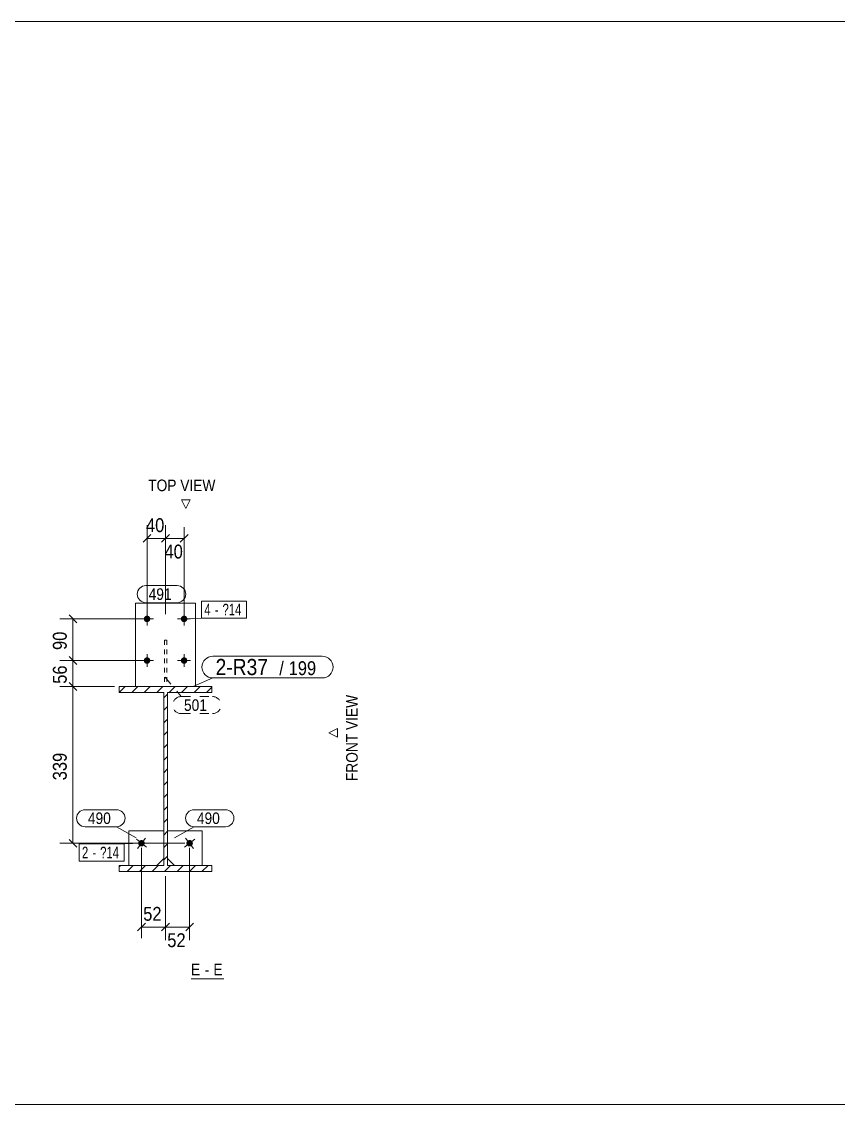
# Model space of a CAD drawing. Header units: millimetres. Extents: x 2 to 1174, y 1 to 825.
# Drawn here: x 697.5 to 874, y 5 to 239 of the extents above; entities that cross this region are included whole.
import ezdxf

# ---------------------------------------------------------------- set-up
doc = ezdxf.new("R2010")
doc.units = ezdxf.units.MM
for name, pattern in [('XKITLINE00', [0]), ('XKITLINE01', [4, 1, -1, 1, -1]), ('XKITLINE02', [4, 2, -2])]:
    doc.linetypes.add(name, pattern=pattern)
for name, color, linetype, lineweight in [('Bolt', 3, 'Continuous', 0), ('BoltMark', 7, 'Continuous', 0), ('Dimensions', 7, 'Continuous', 0), ('DrawingSheet', 5, 'Continuous', 0), ('OtherObjectType', 7, 'Continuous', 0), ('Part', 2, 'Continuous', 0), ('PartMark', 7, 'Continuous', 0)]:
    doc.layers.add(name, color=color, linetype=linetype, lineweight=lineweight)
doc.styles.add('ARIAL', font='ARIAL.TTF')
doc.styles.add('ARIAL_NARROW', font='ARIALN.TTF')

# ---------------------------------------------------------------- blocks, each defined once
blk = doc.blocks.new('*A5')
at = {"layer": 'Part', "color": 7, "linetype": 'XKITLINE00', "lineweight": 0}
for p, q in [((718.63, 94.03), (719.93, 95.33)), ((718.63, 94.03), (718.63, 94.03)), ((721.32, 94.03), (722.62, 95.33)), ((724.02, 94.03), (725.32, 95.33)), ((726.71, 94.03), (728.01, 95.33)), ((728.23, 92.85), (729.03, 93.65)), ((729.41, 94.03), (730.71, 95.33)), ((732.1, 94.03), (733.4, 95.33)), ((734.79, 94.03), (736.09, 95.33)), ((737.49, 94.03), (738.63, 95.17)), ((728.23, 90.16), (729.03, 90.96)), ((728.23, 87.46), (729.03, 88.26)), ((728.23, 84.77), (729.03, 85.57)), ((728.23, 82.07), (729.03, 82.87)), ((728.23, 79.38), (729.03, 80.18)), ((728.23, 76.68), (729.03, 77.48)), ((728.23, 73.99), (729.03, 74.79)), ((728.23, 71.3), (729.03, 72.1)), ((728.23, 68.6), (729.03, 69.4)), ((728.23, 65.91), (729.03, 66.71)), ((728.23, 63.21), (729.03, 64.01)), ((728.23, 60.52), (729.03, 61.32)), ((728.23, 57.83), (729.03, 58.63)), ((718.63, 56.31), (718.95, 56.63)), ((720.34, 55.33), (721.64, 56.63)), ((723.03, 55.33), (724.33, 56.63)), ((725.73, 55.33), (727.03, 56.63)), ((728.42, 55.33), (729.72, 56.63)), ((731.12, 55.33), (732.42, 56.63)), ((733.81, 55.33), (735.11, 56.63)), ((736.5, 55.33), (737.8, 56.63))]:
    blk.add_line(p, q, dxfattribs=at)
blk = doc.blocks.new('*A179')
at = {"layer": 'Bolt'}
blk.add_hatch(color=3, dxfattribs=at).paths.add_polyline_path([(733.43, 62), (733.46, 62.02), (733.48, 62.04), (733.52, 62.05), (733.55, 62.07), (733.58, 62.08), (733.61, 62.09), (733.64, 62.1), (733.68, 62.11), (733.71, 62.12), (733.74, 62.12), (733.78, 62.12), (733.81, 62.13), (733.85, 62.13), (733.88, 62.12), (733.92, 62.12), (733.95, 62.11), (733.98, 62.11), (734.02, 62.1), (734.05, 62.09), (734.08, 62.08), (734.11, 62.06), (734.14, 62.05), (734.17, 62.03), (734.2, 62.02), (734.23, 62), (734.26, 61.98), (734.29, 61.95), (734.31, 61.93), (734.34, 61.91), (734.36, 61.88), (734.38, 61.86), (734.4, 61.83), (734.42, 61.8), (734.44, 61.77), (734.45, 61.74), (734.47, 61.71), (734.48, 61.68), (734.49, 61.64), (734.5, 61.61), (734.51, 61.58), (734.52, 61.54), (734.52, 61.51), (734.53, 61.48), (734.53, 61.44), (734.53, 61.41), (734.53, 61.37), (734.52, 61.34), (734.52, 61.3), (734.51, 61.27), (734.5, 61.24), (734.49, 61.2), (734.48, 61.17), (734.47, 61.14), (734.45, 61.11), (734.44, 61.08), (734.42, 61.05), (734.4, 61.02), (734.38, 60.99), (734.36, 60.97), (734.33, 60.94), (734.31, 60.92), (734.29, 60.89), (734.26, 60.87), (734.23, 60.85), (734.2, 60.83), (734.17, 60.82), (734.14, 60.8), (734.11, 60.78), (734.08, 60.77), (734.05, 60.76), (734.01, 60.75), (733.98, 60.74), (733.95, 60.74), (733.91, 60.73), (733.88, 60.73), (733.84, 60.73), (733.81, 60.73), (733.78, 60.73), (733.74, 60.73), (733.71, 60.74), (733.67, 60.74), (733.64, 60.75), (733.61, 60.76), (733.58, 60.77), (733.54, 60.79), (733.51, 60.8), (733.48, 60.82), (733.45, 60.83), (733.42, 60.85), (733.4, 60.87), (733.37, 60.9), (733.35, 60.92), (733.32, 60.94), (733.3, 60.97), (733.28, 61), (733.26, 61.02), (733.24, 61.05), (733.22, 61.08), (733.2, 61.11), (733.19, 61.14), (733.18, 61.17), (733.16, 61.21), (733.15, 61.24), (733.15, 61.27), (733.14, 61.31), (733.13, 61.34), (733.13, 61.38), (733.13, 61.41), (733.13, 61.44), (733.13, 61.48), (733.13, 61.51), (733.14, 61.55), (733.15, 61.58), (733.15, 61.61), (733.16, 61.65), (733.18, 61.68), (733.19, 61.71), (733.2, 61.74), (733.22, 61.77), (733.24, 61.8), (733.26, 61.83), (733.28, 61.86), (733.3, 61.88), (733.32, 61.91), (733.35, 61.93), (733.37, 61.96), (733.4, 61.98)], flags=17)
at = {"layer": 'Bolt', "color": 3, "linetype": 'XKITLINE00', "lineweight": 0}
for p, q in [((732.72, 60.57), (734.93, 62.28)), ((732.97, 62.53), (734.69, 60.32))]:
    blk.add_line(p, q, dxfattribs=at)
blk = doc.blocks.new('*A180')
at = {"layer": 'Bolt'}
for points in [[(725.33, 109.89), (725.33, 109.86), (725.32, 109.82), (725.32, 109.79), (725.31, 109.76), (725.3, 109.72), (725.29, 109.69), (725.28, 109.66), (725.26, 109.63), (725.25, 109.6), (725.23, 109.57), (725.21, 109.54), (725.19, 109.51), (725.17, 109.48), (725.15, 109.46), (725.12, 109.43), (725.1, 109.41), (725.07, 109.38), (725.05, 109.36), (725.02, 109.34), (724.99, 109.33), (724.96, 109.31), (724.93, 109.29), (724.9, 109.28), (724.86, 109.27), (724.83, 109.26), (724.8, 109.25), (724.77, 109.24), (724.73, 109.23), (724.7, 109.23), (724.66, 109.23), (724.63, 109.23), (724.59, 109.23), (724.56, 109.23), (724.53, 109.23), (724.49, 109.24), (724.46, 109.25), (724.43, 109.26), (724.39, 109.27), (724.36, 109.28), (724.33, 109.29), (724.3, 109.31), (724.27, 109.33), (724.24, 109.34), (724.21, 109.36), (724.18, 109.38), (724.16, 109.41), (724.13, 109.43), (724.11, 109.46), (724.09, 109.48), (724.07, 109.51), (724.05, 109.54), (724.03, 109.57), (724.01, 109.6), (724, 109.63), (723.98, 109.66), (723.97, 109.69), (723.96, 109.72), (723.95, 109.76), (723.94, 109.79), (723.94, 109.82), (723.93, 109.86), (723.93, 109.89), (723.93, 109.93), (723.93, 109.96), (723.93, 109.99), (723.94, 110.03), (723.94, 110.06), (723.95, 110.1), (723.96, 110.13), (723.97, 110.16), (723.98, 110.19), (724, 110.22), (724.01, 110.26), (724.03, 110.29), (724.05, 110.31), (724.07, 110.34), (724.09, 110.37), (724.11, 110.4), (724.13, 110.42), (724.16, 110.44), (724.18, 110.47), (724.21, 110.49), (724.24, 110.51), (724.27, 110.53), (724.3, 110.54), (724.33, 110.56), (724.36, 110.57), (724.39, 110.58), (724.43, 110.6), (724.46, 110.6), (724.49, 110.61), (724.53, 110.62), (724.56, 110.62), (724.59, 110.62), (724.63, 110.63), (724.66, 110.62), (724.7, 110.62), (724.73, 110.62), (724.77, 110.61), (724.8, 110.6), (724.83, 110.6), (724.86, 110.58), (724.9, 110.57), (724.93, 110.56), (724.96, 110.54), (724.99, 110.53), (725.02, 110.51), (725.05, 110.49), (725.07, 110.47), (725.1, 110.44), (725.12, 110.42), (725.15, 110.4), (725.17, 110.37), (725.19, 110.34), (725.21, 110.31), (725.23, 110.29), (725.25, 110.26), (725.26, 110.22), (725.28, 110.19), (725.29, 110.16), (725.3, 110.13), (725.31, 110.1), (725.32, 110.06), (725.32, 110.03), (725.33, 109.99), (725.33, 109.96), (725.33, 109.93)], [(733.33, 109.89), (733.33, 109.86), (733.32, 109.82), (733.32, 109.79), (733.31, 109.76), (733.3, 109.72), (733.29, 109.69), (733.28, 109.66), (733.26, 109.63), (733.25, 109.6), (733.23, 109.57), (733.21, 109.54), (733.19, 109.51), (733.17, 109.48), (733.15, 109.46), (733.12, 109.43), (733.1, 109.41), (733.07, 109.38), (733.05, 109.36), (733.02, 109.34), (732.99, 109.33), (732.96, 109.31), (732.93, 109.29), (732.9, 109.28), (732.86, 109.27), (732.83, 109.26), (732.8, 109.25), (732.77, 109.24), (732.73, 109.23), (732.7, 109.23), (732.66, 109.23), (732.63, 109.23), (732.59, 109.23), (732.56, 109.23), (732.53, 109.23), (732.49, 109.24), (732.46, 109.25), (732.43, 109.26), (732.39, 109.27), (732.36, 109.28), (732.33, 109.29), (732.3, 109.31), (732.27, 109.33), (732.24, 109.34), (732.21, 109.36), (732.18, 109.38), (732.16, 109.41), (732.13, 109.43), (732.11, 109.46), (732.09, 109.48), (732.07, 109.51), (732.05, 109.54), (732.03, 109.57), (732.01, 109.6), (732, 109.63), (731.98, 109.66), (731.97, 109.69), (731.96, 109.72), (731.95, 109.76), (731.94, 109.79), (731.94, 109.82), (731.93, 109.86), (731.93, 109.89), (731.93, 109.93), (731.93, 109.96), (731.93, 109.99), (731.94, 110.03), (731.94, 110.06), (731.95, 110.1), (731.96, 110.13), (731.97, 110.16), (731.98, 110.19), (732, 110.22), (732.01, 110.26), (732.03, 110.29), (732.05, 110.31), (732.07, 110.34), (732.09, 110.37), (732.11, 110.4), (732.13, 110.42), (732.16, 110.44), (732.18, 110.47), (732.21, 110.49), (732.24, 110.51), (732.27, 110.53), (732.3, 110.54), (732.33, 110.56), (732.36, 110.57), (732.39, 110.58), (732.43, 110.6), (732.46, 110.6), (732.49, 110.61), (732.53, 110.62), (732.56, 110.62), (732.59, 110.62), (732.63, 110.63), (732.66, 110.62), (732.7, 110.62), (732.73, 110.62), (732.77, 110.61), (732.8, 110.6), (732.83, 110.6), (732.86, 110.58), (732.9, 110.57), (732.93, 110.56), (732.96, 110.54), (732.99, 110.53), (733.02, 110.51), (733.05, 110.49), (733.07, 110.47), (733.1, 110.44), (733.12, 110.42), (733.15, 110.4), (733.17, 110.37), (733.19, 110.34), (733.21, 110.31), (733.23, 110.29), (733.25, 110.26), (733.26, 110.22), (733.28, 110.19), (733.29, 110.16), (733.3, 110.13), (733.31, 110.1), (733.32, 110.06), (733.32, 110.03), (733.33, 109.99), (733.33, 109.96), (733.33, 109.93)], [(725.33, 100.89), (725.33, 100.86), (725.32, 100.82), (725.32, 100.79), (725.31, 100.76), (725.3, 100.72), (725.29, 100.69), (725.28, 100.66), (725.26, 100.63), (725.25, 100.6), (725.23, 100.57), (725.21, 100.54), (725.19, 100.51), (725.17, 100.48), (725.15, 100.46), (725.12, 100.43), (725.1, 100.41), (725.07, 100.38), (725.05, 100.36), (725.02, 100.34), (724.99, 100.33), (724.96, 100.31), (724.93, 100.29), (724.9, 100.28), (724.86, 100.27), (724.83, 100.26), (724.8, 100.25), (724.77, 100.24), (724.73, 100.23), (724.7, 100.23), (724.66, 100.23), (724.63, 100.23), (724.59, 100.23), (724.56, 100.23), (724.53, 100.23), (724.49, 100.24), (724.46, 100.25), (724.43, 100.26), (724.39, 100.27), (724.36, 100.28), (724.33, 100.29), (724.3, 100.31), (724.27, 100.33), (724.24, 100.34), (724.21, 100.36), (724.18, 100.38), (724.16, 100.41), (724.13, 100.43), (724.11, 100.46), (724.09, 100.48), (724.07, 100.51), (724.05, 100.54), (724.03, 100.57), (724.01, 100.6), (724, 100.63), (723.98, 100.66), (723.97, 100.69), (723.96, 100.72), (723.95, 100.76), (723.94, 100.79), (723.94, 100.82), (723.93, 100.86), (723.93, 100.89), (723.93, 100.93), (723.93, 100.96), (723.93, 100.99), (723.94, 101.03), (723.94, 101.06), (723.95, 101.1), (723.96, 101.13), (723.97, 101.16), (723.98, 101.19), (724, 101.22), (724.01, 101.26), (724.03, 101.29), (724.05, 101.31), (724.07, 101.34), (724.09, 101.37), (724.11, 101.4), (724.13, 101.42), (724.16, 101.44), (724.18, 101.47), (724.21, 101.49), (724.24, 101.51), (724.27, 101.53), (724.3, 101.54), (724.33, 101.56), (724.36, 101.57), (724.39, 101.58), (724.43, 101.6), (724.46, 101.6), (724.49, 101.61), (724.53, 101.62), (724.56, 101.62), (724.59, 101.62), (724.63, 101.63), (724.66, 101.62), (724.7, 101.62), (724.73, 101.62), (724.77, 101.61), (724.8, 101.6), (724.83, 101.6), (724.86, 101.58), (724.9, 101.57), (724.93, 101.56), (724.96, 101.54), (724.99, 101.53), (725.02, 101.51), (725.05, 101.49), (725.07, 101.47), (725.1, 101.44), (725.12, 101.42), (725.15, 101.4), (725.17, 101.37), (725.19, 101.34), (725.21, 101.31), (725.23, 101.29), (725.25, 101.26), (725.26, 101.22), (725.28, 101.19), (725.29, 101.16), (725.3, 101.13), (725.31, 101.1), (725.32, 101.06), (725.32, 101.03), (725.33, 100.99), (725.33, 100.96), (725.33, 100.93)], [(733.33, 100.89), (733.33, 100.86), (733.32, 100.82), (733.32, 100.79), (733.31, 100.76), (733.3, 100.72), (733.29, 100.69), (733.28, 100.66), (733.26, 100.63), (733.25, 100.6), (733.23, 100.57), (733.21, 100.54), (733.19, 100.51), (733.17, 100.48), (733.15, 100.46), (733.12, 100.43), (733.1, 100.41), (733.07, 100.38), (733.05, 100.36), (733.02, 100.34), (732.99, 100.33), (732.96, 100.31), (732.93, 100.29), (732.9, 100.28), (732.86, 100.27), (732.83, 100.26), (732.8, 100.25), (732.77, 100.24), (732.73, 100.23), (732.7, 100.23), (732.66, 100.23), (732.63, 100.23), (732.59, 100.23), (732.56, 100.23), (732.53, 100.23), (732.49, 100.24), (732.46, 100.25), (732.43, 100.26), (732.39, 100.27), (732.36, 100.28), (732.33, 100.29), (732.3, 100.31), (732.27, 100.33), (732.24, 100.34), (732.21, 100.36), (732.18, 100.38), (732.16, 100.41), (732.13, 100.43), (732.11, 100.46), (732.09, 100.48), (732.07, 100.51), (732.05, 100.54), (732.03, 100.57), (732.01, 100.6), (732, 100.63), (731.98, 100.66), (731.97, 100.69), (731.96, 100.72), (731.95, 100.76), (731.94, 100.79), (731.94, 100.82), (731.93, 100.86), (731.93, 100.89), (731.93, 100.93), (731.93, 100.96), (731.93, 100.99), (731.94, 101.03), (731.94, 101.06), (731.95, 101.1), (731.96, 101.13), (731.97, 101.16), (731.98, 101.19), (732, 101.22), (732.01, 101.26), (732.03, 101.29), (732.05, 101.31), (732.07, 101.34), (732.09, 101.37), (732.11, 101.4), (732.13, 101.42), (732.16, 101.44), (732.18, 101.47), (732.21, 101.49), (732.24, 101.51), (732.27, 101.53), (732.3, 101.54), (732.33, 101.56), (732.36, 101.57), (732.39, 101.58), (732.43, 101.6), (732.46, 101.6), (732.49, 101.61), (732.53, 101.62), (732.56, 101.62), (732.59, 101.62), (732.63, 101.63), (732.66, 101.62), (732.7, 101.62), (732.73, 101.62), (732.77, 101.61), (732.8, 101.6), (732.83, 101.6), (732.86, 101.58), (732.9, 101.57), (732.93, 101.56), (732.96, 101.54), (732.99, 101.53), (733.02, 101.51), (733.05, 101.49), (733.07, 101.47), (733.1, 101.44), (733.12, 101.42), (733.15, 101.4), (733.17, 101.37), (733.19, 101.34), (733.21, 101.31), (733.23, 101.29), (733.25, 101.26), (733.26, 101.22), (733.28, 101.19), (733.29, 101.16), (733.3, 101.13), (733.31, 101.1), (733.32, 101.06), (733.32, 101.03), (733.33, 100.99), (733.33, 100.96), (733.33, 100.93)]]:
    blk.add_hatch(color=3, dxfattribs=at).paths.add_polyline_path(points, flags=17)
at = {"layer": 'Bolt', "color": 3, "linetype": 'XKITLINE00', "lineweight": 0}
for p, q in [((724.63, 111.33), (724.63, 108.53)), ((732.63, 111.33), (732.63, 108.53)), ((726.03, 109.93), (723.23, 109.93)), ((734.03, 109.93), (731.23, 109.93)), ((726.03, 100.93), (723.23, 100.93)), ((724.63, 102.33), (724.63, 99.53)), ((734.03, 100.93), (731.23, 100.93)), ((732.63, 102.33), (732.63, 99.53))]:
    blk.add_line(p, q, dxfattribs=at)
blk = doc.blocks.new('*A181')
at = {"layer": 'Bolt'}
blk.add_hatch(color=3, dxfattribs=at).paths.add_polyline_path([(722.97, 60.89), (722.95, 60.92), (722.92, 60.94), (722.9, 60.97), (722.88, 60.99), (722.86, 61.02), (722.84, 61.05), (722.82, 61.08), (722.8, 61.11), (722.79, 61.14), (722.78, 61.17), (722.76, 61.2), (722.75, 61.24), (722.75, 61.27), (722.74, 61.3), (722.73, 61.34), (722.73, 61.37), (722.73, 61.41), (722.73, 61.44), (722.73, 61.48), (722.73, 61.51), (722.74, 61.54), (722.75, 61.58), (722.75, 61.61), (722.76, 61.64), (722.78, 61.68), (722.79, 61.71), (722.8, 61.74), (722.82, 61.77), (722.84, 61.8), (722.86, 61.83), (722.88, 61.86), (722.9, 61.88), (722.92, 61.91), (722.95, 61.93), (722.97, 61.95), (723, 61.98), (723.02, 62), (723.05, 62.02), (723.08, 62.03), (723.11, 62.05), (723.14, 62.06), (723.18, 62.08), (723.21, 62.09), (723.24, 62.1), (723.27, 62.11), (723.31, 62.11), (723.34, 62.12), (723.38, 62.12), (723.41, 62.13), (723.44, 62.13), (723.48, 62.12), (723.51, 62.12), (723.55, 62.12), (723.58, 62.11), (723.61, 62.1), (723.65, 62.09), (723.68, 62.08), (723.71, 62.07), (723.74, 62.05), (723.77, 62.04), (723.8, 62.02), (723.83, 62), (723.86, 61.98), (723.89, 61.96), (723.91, 61.93), (723.93, 61.91), (723.96, 61.88), (723.98, 61.86), (724, 61.83), (724.02, 61.8), (724.04, 61.77), (724.05, 61.74), (724.07, 61.71), (724.08, 61.68), (724.09, 61.65), (724.1, 61.61), (724.11, 61.58), (724.12, 61.55), (724.12, 61.51), (724.13, 61.48), (724.13, 61.44), (724.13, 61.41), (724.13, 61.38), (724.12, 61.34), (724.12, 61.31), (724.11, 61.27), (724.1, 61.24), (724.09, 61.21), (724.08, 61.17), (724.07, 61.14), (724.05, 61.11), (724.04, 61.08), (724.02, 61.05), (724, 61.02), (723.98, 61), (723.96, 60.97), (723.94, 60.94), (723.91, 60.92), (723.89, 60.9), (723.86, 60.87), (723.83, 60.85), (723.8, 60.83), (723.77, 60.82), (723.74, 60.8), (723.71, 60.79), (723.68, 60.77), (723.65, 60.76), (723.62, 60.75), (723.58, 60.74), (723.55, 60.74), (723.52, 60.73), (723.48, 60.73), (723.45, 60.73), (723.41, 60.73), (723.38, 60.73), (723.34, 60.73), (723.31, 60.74), (723.28, 60.74), (723.24, 60.75), (723.21, 60.76), (723.18, 60.77), (723.15, 60.78), (723.12, 60.8), (723.08, 60.82), (723.06, 60.83), (723.03, 60.85), (723, 60.87)], flags=17)
at = {"layer": 'Bolt', "color": 3, "linetype": 'XKITLINE00', "lineweight": 0}
for p, q in [((724.53, 60.57), (722.32, 62.28)), ((722.57, 60.32), (724.29, 62.53))]:
    blk.add_line(p, q, dxfattribs=at)
blk = doc.blocks.new('*A182')
at = {"layer": 'Part', "color": 2, "linetype": 'XKITLINE00', "lineweight": 0}
for p, q in [((718.63, 94.03), (718.63, 95.33)), ((718.63, 95.33), (738.63, 95.33)), ((728.23, 94.03), (718.63, 94.03)), ((728.23, 56.63), (728.23, 94.03)), ((738.63, 94.03), (729.03, 94.03)), ((729.03, 94.03), (729.03, 56.63)), ((738.63, 95.33), (738.63, 94.03)), ((718.63, 55.33), (718.63, 56.63)), ((718.63, 56.63), (728.23, 56.63)), ((729.03, 56.63), (738.63, 56.63)), ((738.63, 56.63), (738.63, 55.33)), ((738.63, 55.33), (718.63, 55.33))]:
    blk.add_line(p, q, dxfattribs=at)
blk = doc.blocks.new('*A183')
at = {"layer": 'Part', "color": 2, "linetype": 'XKITLINE00', "lineweight": 0}
for p, q in [((729.03, 64.13), (736.53, 64.13)), ((736.53, 64.13), (736.53, 56.63)), ((730.53, 56.63), (729.03, 58.13))]:
    blk.add_line(p, q, dxfattribs=at)
at = {"layer": 'Part', "color": 7, "linetype": 'XKITLINE01', "lineweight": 0}
for p, q in [((729.03, 58.13), (729.03, 64.13)), ((736.53, 56.63), (730.53, 56.63))]:
    blk.add_line(p, q, dxfattribs=at)
blk = doc.blocks.new('*A184')
at = {"layer": 'Part', "color": 2, "linetype": 'XKITLINE00', "lineweight": 0}
for p, q in [((722.13, 95.33), (722.13, 113.33)), ((722.13, 113.33), (735.13, 113.33)), ((735.13, 95.33), (735.13, 113.33))]:
    blk.add_line(p, q, dxfattribs=at)
at = {"layer": 'Part', "color": 7, "linetype": 'XKITLINE01', "lineweight": 0}
blk.add_line((722.13, 95.33), (735.13, 95.33), dxfattribs=at)
blk = doc.blocks.new('*A185')
at = {"layer": 'Part', "color": 2, "linetype": 'XKITLINE00', "lineweight": 0}
for p, q in [((728.23, 64.13), (720.73, 64.13)), ((720.73, 64.13), (720.73, 56.63)), ((726.73, 56.63), (728.23, 58.13))]:
    blk.add_line(p, q, dxfattribs=at)
at = {"layer": 'Part', "color": 7, "linetype": 'XKITLINE01', "lineweight": 0}
for p, q in [((728.23, 58.13), (728.23, 64.13)), ((720.73, 56.63), (726.73, 56.63))]:
    blk.add_line(p, q, dxfattribs=at)
blk = doc.blocks.new('*A186')
at = {"layer": 'Part', "color": 7, "linetype": 'XKITLINE01', "lineweight": 0}
for p, q in [((728.88, 105.33), (728.38, 105.33)), ((728.38, 105.33), (728.38, 95.33)), ((728.88, 105.33), (728.88, 95.33)), ((728.88, 95.33), (728.38, 95.33))]:
    blk.add_line(p, q, dxfattribs=at)
blk = doc.blocks.new('*A187')
at = {"layer": 'DrawingSheet', "color": 5, "linetype": 'XKITLINE00', "lineweight": 0}
blk.add_line((5, 5), (1174, 5), dxfattribs=at)
blk = doc.blocks.new('*A195')
at = {"layer": 'Dimensions', "color": 7, "linetype": 'XKITLINE00', "lineweight": 0}
blk.add_line((104.06, 239.01), (1002.21, 239.01), dxfattribs=at)
blk = doc.blocks.new('*A412')
at = {"layer": 'Dimensions', "color": 7, "linetype": 'XKITLINE00', "lineweight": 0}
for p, q in [((723.43, 60.43), (723.43, 40.93)), ((728.63, 54.33), (728.63, 40.93)), ((724.28, 44.17), (722.58, 42.48)), ((723.43, 43.33), (728.63, 43.33)), ((729.48, 44.17), (727.78, 42.48))]:
    blk.add_line(p, q, dxfattribs=at)
at = {"layer": 'Dimensions', "color": 3}
for p in [(723.43, 43.33), (728.63, 43.33)]:
    blk.add_point(p, dxfattribs=at)
at = {"layer": 'Dimensions', "color": 3, "style": 'ARIAL', "width": 0.85}
blk.add_text('52', height=3, dxfattribs=at).set_placement((723.8, 44.68))
blk = doc.blocks.new('*A413')
at = {"layer": 'Dimensions', "color": 7, "linetype": 'XKITLINE00', "lineweight": 0}
for p, q in [((733.83, 60.43), (733.83, 40.48)), ((728.63, 54.33), (728.63, 40.48)), ((729.48, 44.17), (727.78, 42.48)), ((728.63, 43.33), (733.83, 43.33)), ((734.68, 44.17), (732.98, 42.48))]:
    blk.add_line(p, q, dxfattribs=at)
at = {"layer": 'Dimensions', "color": 3}
for p in [(728.63, 43.33), (733.83, 43.33)]:
    blk.add_point(p, dxfattribs=at)
at = {"layer": 'Dimensions', "color": 3, "style": 'ARIAL', "width": 0.85}
blk.add_text('52', height=3, dxfattribs=at).set_placement((729, 38.98))
blk = doc.blocks.new('*A414')
at = {"layer": 'Dimensions', "color": 7, "linetype": 'XKITLINE00', "lineweight": 0}
for p, q in [((724.63, 110.93), (724.63, 130.18)), ((728.63, 110.93), (728.63, 130.18)), ((725.48, 128.17), (723.78, 126.48)), ((724.63, 127.33), (728.63, 127.33)), ((729.48, 128.17), (727.78, 126.48))]:
    blk.add_line(p, q, dxfattribs=at)
at = {"layer": 'Dimensions', "color": 3}
for p in [(724.63, 127.33), (728.63, 127.33)]:
    blk.add_point(p, dxfattribs=at)
at = {"layer": 'Dimensions', "color": 3, "style": 'ARIAL', "width": 0.85}
blk.add_text('40', height=3, dxfattribs=at).set_placement((724.4, 128.68))
blk = doc.blocks.new('*A415')
at = {"layer": 'Dimensions', "color": 7, "linetype": 'XKITLINE00', "lineweight": 0}
for p, q in [((728.63, 110.93), (728.63, 129.73)), ((732.63, 110.93), (732.63, 129.73)), ((729.48, 128.17), (727.78, 126.48)), ((728.63, 127.33), (732.63, 127.33)), ((733.48, 128.17), (731.78, 126.48))]:
    blk.add_line(p, q, dxfattribs=at)
at = {"layer": 'Dimensions', "color": 3}
for p in [(728.63, 127.33), (732.63, 127.33)]:
    blk.add_point(p, dxfattribs=at)
at = {"layer": 'Dimensions', "color": 3, "style": 'ARIAL', "width": 0.85}
blk.add_text('40', height=3, dxfattribs=at).set_placement((728.4, 122.98))
blk = doc.blocks.new('*A416')
at = {"layer": 'Dimensions', "color": 7, "linetype": 'XKITLINE00', "lineweight": 0}
for p, q in [((707.78, 96.17), (709.48, 94.48)), ((717.63, 95.33), (705.78, 95.33)), ((708.63, 61.43), (708.63, 95.33)), ((732.83, 61.43), (705.78, 61.43)), ((707.78, 62.27), (709.48, 60.58))]:
    blk.add_line(p, q, dxfattribs=at)
at = {"layer": 'Dimensions', "color": 3}
for p in [(708.63, 95.33), (708.63, 61.43)]:
    blk.add_point(p, dxfattribs=at)
at = {"layer": 'Dimensions', "color": 3, "style": 'ARIAL', "width": 0.85}
blk.add_text('339', height=3, rotation=90.0002, dxfattribs=at).set_placement((707.28, 75.04))
blk = doc.blocks.new('*A417')
at = {"layer": 'Dimensions', "color": 7, "linetype": 'XKITLINE00', "lineweight": 0}
for p, q in [((723.63, 100.93), (705.78, 100.93)), ((707.78, 101.77), (709.48, 100.08)), ((708.63, 95.33), (708.63, 100.93)), ((707.78, 96.17), (709.48, 94.48)), ((717.63, 95.33), (705.78, 95.33))]:
    blk.add_line(p, q, dxfattribs=at)
at = {"layer": 'Dimensions', "color": 3}
for p in [(708.63, 100.93), (708.63, 95.33)]:
    blk.add_point(p, dxfattribs=at)
at = {"layer": 'Dimensions', "color": 3, "style": 'ARIAL', "width": 0.85}
blk.add_text('56', height=3, rotation=90.0002, dxfattribs=at).set_placement((707.28, 95.9))
blk = doc.blocks.new('*A418')
at = {"layer": 'Dimensions', "color": 7, "linetype": 'XKITLINE00', "lineweight": 0}
for p, q in [((707.78, 110.77), (709.48, 109.08)), ((723.63, 109.93), (705.78, 109.93)), ((708.63, 100.93), (708.63, 109.93)), ((723.63, 100.93), (705.78, 100.93)), ((707.78, 101.77), (709.48, 100.08))]:
    blk.add_line(p, q, dxfattribs=at)
at = {"layer": 'Dimensions', "color": 3}
for p in [(708.63, 109.93), (708.63, 100.93)]:
    blk.add_point(p, dxfattribs=at)
at = {"layer": 'Dimensions', "color": 3, "style": 'ARIAL', "width": 0.85}
blk.add_text('90', height=3, rotation=90.0002, dxfattribs=at).set_placement((707.28, 103.2))
blk = doc.blocks.new('*A419')
at = {"layer": 'BoltMark', "color": 7, "linetype": 'XKITLINE00', "lineweight": 0}
for p, q in [((736.4, 113.78), (746.09, 113.78)), ((736.4, 110.08), (736.4, 113.78)), ((746.09, 110.08), (746.09, 113.78)), ((732.63, 109.93), (736.4, 110.08)), ((736.4, 110.08), (746.09, 110.08))]:
    blk.add_line(p, q, dxfattribs=at)
at = {"layer": 'BoltMark', "color": 3, "style": 'ARIAL_NARROW', "width": 0.85}
for s, p in [('4', (737, 110.68)), ('?14', (740.93, 110.68)), ('-', (739.27, 110.68))]:
    blk.add_text(s, height=2.5, dxfattribs=at).set_placement(p)
blk = doc.blocks.new('*A420')
at = {"layer": 'BoltMark', "color": 7, "linetype": 'XKITLINE00', "lineweight": 0}
for p, q in [((709.97, 61.28), (719.66, 61.28)), ((709.97, 57.58), (709.97, 61.28)), ((723.43, 61.43), (719.66, 61.28)), ((719.66, 57.58), (719.66, 61.28)), ((709.97, 57.58), (719.66, 57.58))]:
    blk.add_line(p, q, dxfattribs=at)
at = {"layer": 'BoltMark', "color": 3, "style": 'ARIAL_NARROW', "width": 0.85}
for s, p in [('2', (710.57, 58.18)), ('-', (712.84, 58.18)), ('?14', (714.5, 58.18))]:
    blk.add_text(s, height=2.5, dxfattribs=at).set_placement(p)
blk = doc.blocks.new('*A421')
at = {"layer": 'PartMark', "color": 7, "linetype": 'XKITLINE02', "lineweight": 0}
for p, q in [((728.51, 97.35), (732.01, 93.14)), ((732.01, 93.14), (738.77, 93.14)), ((732.01, 89.44), (738.77, 89.44))]:
    blk.add_line(p, q, dxfattribs=at)
for centre, start, end in [((732.01, 91.29), 90, 270), ((738.77, 91.29), 270, 90)]:
    blk.add_arc(centre, 1.85, start, end, dxfattribs=at)
at = {"layer": 'PartMark', "color": 3, "style": 'ARIAL', "width": 0.85}
blk.add_text('501', height=2.5, dxfattribs=at).set_placement((732.61, 90.04))
blk = doc.blocks.new('*A422')
at = {"layer": 'PartMark', "color": 7, "linetype": 'XKITLINE00', "lineweight": 0}
for p, q in [((738.84, 101.87), (762.49, 101.87)), ((734.6, 95.28), (738.84, 97.17)), ((738.84, 97.17), (762.49, 97.17))]:
    blk.add_line(p, q, dxfattribs=at)
for centre, start, end in [((738.84, 99.52), 90, 270), ((762.49, 99.52), 270, 90)]:
    blk.add_arc(centre, 2.35, start, end, dxfattribs=at)
at = {"layer": 'PartMark', "color": 1, "style": 'ARIAL', "width": 0.85}
blk.add_text('2-R37', height=3.5, dxfattribs=at).set_placement((739.44, 97.77))
at = {"layer": 'PartMark', "color": 3, "style": 'ARIAL', "width": 0.85}
for s, p in [('/', (753.2, 97.77)), ('199', (755.22, 97.77))]:
    blk.add_text(s, height=3, dxfattribs=at).set_placement(p)
blk = doc.blocks.new('*A423')
at = {"layer": 'PartMark', "color": 7, "linetype": 'XKITLINE00', "lineweight": 0}
for p, q in [((734.8, 68.69), (741.56, 68.69)), ((730.56, 62.6), (734.8, 64.99)), ((734.8, 64.99), (741.56, 64.99))]:
    blk.add_line(p, q, dxfattribs=at)
for centre, start, end in [((734.8, 66.84), 90, 270), ((741.56, 66.84), 270, 90)]:
    blk.add_arc(centre, 1.85, start, end, dxfattribs=at)
at = {"layer": 'PartMark', "color": 3, "style": 'ARIAL', "width": 0.85}
blk.add_text('490', height=2.5, dxfattribs=at).set_placement((735.4, 65.59))
blk = doc.blocks.new('*A424')
at = {"layer": 'PartMark', "color": 7, "linetype": 'XKITLINE00', "lineweight": 0}
for p, q in [((724.38, 117.13), (731.14, 117.13)), ((724.38, 113.43), (731.14, 113.43))]:
    blk.add_line(p, q, dxfattribs=at)
for centre, start, end in [((724.38, 115.28), 90, 270), ((731.14, 115.28), 270, 90)]:
    blk.add_arc(centre, 1.85, start, end, dxfattribs=at)
at = {"layer": 'PartMark', "color": 3, "style": 'ARIAL', "width": 0.85}
blk.add_text('491', height=2.5, dxfattribs=at).set_placement((724.98, 114.03))
blk = doc.blocks.new('*A425')
at = {"layer": 'PartMark', "color": 7, "linetype": 'XKITLINE00', "lineweight": 0}
for p, q in [((711.25, 68.69), (718.02, 68.69)), ((711.25, 64.99), (718.02, 64.99)), ((722.26, 62.6), (718.02, 64.99))]:
    blk.add_line(p, q, dxfattribs=at)
for centre, start, end in [((711.25, 66.84), 90, 270), ((718.02, 66.84), 270, 90)]:
    blk.add_arc(centre, 1.85, start, end, dxfattribs=at)
at = {"layer": 'PartMark', "color": 3, "style": 'ARIAL', "width": 0.85}
blk.add_text('490', height=2.5, dxfattribs=at).set_placement((711.85, 65.59))
blk = doc.blocks.new('*A426')
at = {"layer": 'OtherObjectType', "color": 7, "linetype": 'XKITLINE00', "lineweight": 0}
for p, q in [((733.03, 133.78), (732.1, 135.65)), ((732.1, 135.65), (733.97, 135.65)), ((733.97, 135.65), (733.03, 133.78)), ((733.03, 133.78), (733.03, 133.78)), ((763.89, 85.33), (765.77, 86.26)), ((765.77, 84.39), (763.89, 85.33)), ((763.89, 85.33), (763.89, 85.33)), ((765.77, 86.26), (765.77, 84.39)), ((734.13, 32.13), (741.19, 32.13))]:
    blk.add_line(p, q, dxfattribs=at)
at = {"layer": 'OtherObjectType', "color": 7, "style": 'ARIAL', "width": 0.85}
for s, p in [('TOP VIEW', (724.88, 137.53)), ('E', (734.13, 32.88)), ('E', (738.96, 32.88)), ('-', (737.1, 32.88))]:
    blk.add_text(s, height=2.5, dxfattribs=at).set_placement(p)
blk.add_text('FRONT VIEW', height=2.5, rotation=90, dxfattribs=at).set_placement((770.14, 74.86))

msp = doc.modelspace()

# ---------------------------------------------------------------- block references
at = {"lineweight": 0}
for name in ['*A187', '*A195', '*A414', '*A415', '*A424', '*A184', '*A419', '*A418', '*A180', '*A186', '*A417', '*A422', '*A416', '*A421', '*A5', '*A182', '*A425', '*A423', '*A185', '*A183', '*A420', '*A181', '*A179', '*A412', '*A413']:
    msp.add_blockref(name, (0, 0), dxfattribs=at)
at = {"layer": 'OtherObjectType', "lineweight": 0}
msp.add_blockref('*A426', (0, 0), dxfattribs=at)

doc.saveas('drawing.dxf')
